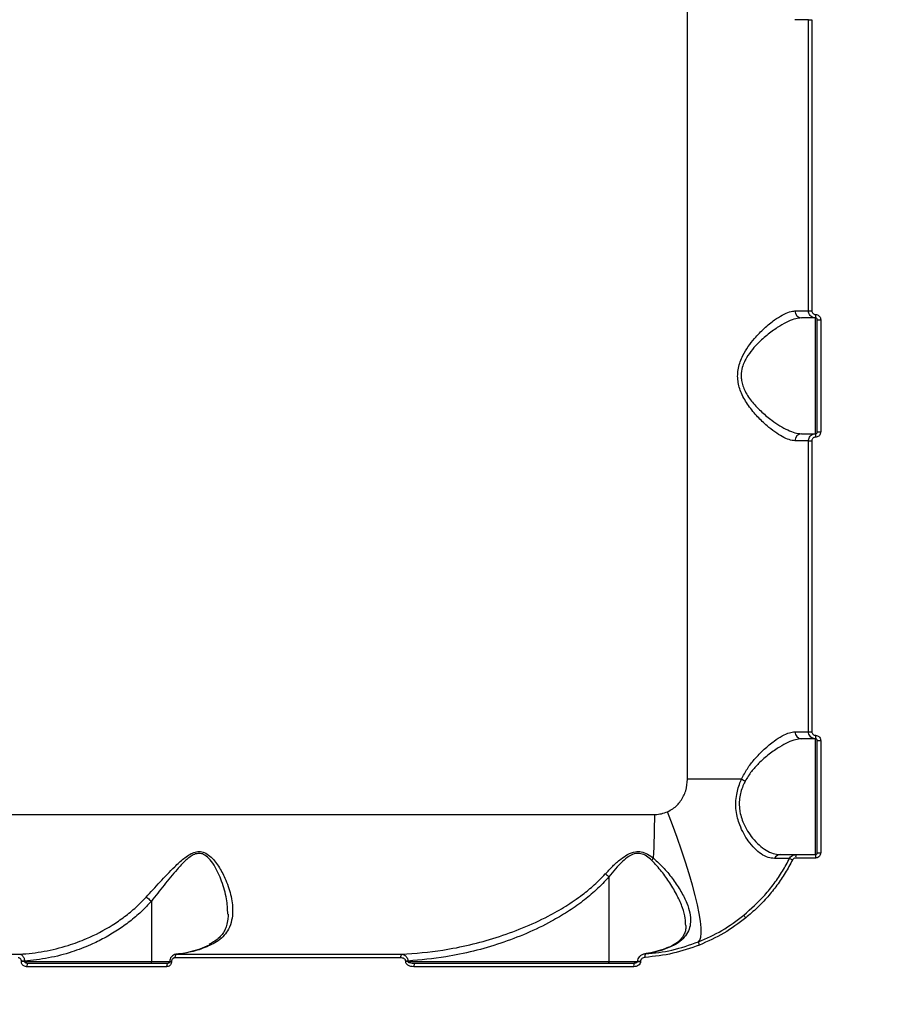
# Model space of a CAD drawing. Header units: millimetres. Extents: x -8422 to 28150, y -6982 to 5510.
# Drawn here: x -831.5 to -584, y 20 to 303.5 of the extents above; entities that cross this region are included whole.
import ezdxf

# ---------------------------------------------------------------- set-up
doc = ezdxf.new("R2010")
doc.units = ezdxf.units.MM
for name, color, linetype in [('DIKOM_ОБЪЕКТ', 7, 'Continuous'), ('DIKOM_РАЗМЕР_ЗОНА', 7, 'Continuous'), ('DIKOM_РАЗМЕР_ОБЪЕКТА', 7, 'Continuous')]:
    doc.layers.add(name, color=color, linetype=linetype)
doc.styles.add('style1', font='arial.ttf', dxfattribs={"width": 0.8})
doc.dimstyles.new('1-50', dxfattribs={"dimtxt": 300, "dimasz": 200, "dimexe": 100, "dimexo": 0, "dimgap": 100, "dimtad": 1, "dimdec": 0, "dimtxsty": 'style1', "dimcen": 0, "dimclrd": 7, "dimclre": 7, "dimadec": 1, "dimazin": 2, "dimtfac": 1, "dimtdec": 0, "dimtmove": 1, "dimatfit": 3, "dimfxl": 0, "dimlwd": 25, "dimlwe": 18, "dimarcsym": 0})

# ---------------------------------------------------------------- blocks, each defined once
blk = doc.blocks.new('*D0')
at = {"layer": 'Defpoints', "color": 0, "transparency": 16777216}
for p in [(1363.27, 4015), (-6010.96, -2710.04), (-2661.52, -2710.04)]:
    blk.add_point(p, dxfattribs=at)
at = {"layer": 'DIKOM_РАЗМЕР_ОБЪЕКТА', "color": 7, "lineweight": 18, "transparency": 16777216}
for p, q in [((1363.27, 4015), (-6110.96, 4015)), ((-2661.52, -2710.04), (-6110.96, -2710.04))]:
    blk.add_line(p, q, dxfattribs=at)
at = {"layer": 'DIKOM_РАЗМЕР_ОБЪЕКТА', "color": 7, "lineweight": 25, "transparency": 16777216}
blk.add_line((-6010.96, 3815), (-6010.96, -2510.04), dxfattribs=at)
at = {"layer": 'DIKOM_РАЗМЕР_ОБЪЕКТА', "color": 7, "transparency": 16777216}
for points in [[(-6044.3, 3815), (-5977.63, 3815), (-6010.96, 4015)], [(-6044.3, -2510.04), (-5977.63, -2510.04), (-6010.96, -2710.04)]]:
    blk.add_solid(points, dxfattribs=at)
at = {"layer": 'DIKOM_РАЗМЕР_ОБЪЕКТА', "color": 0, "transparency": 16777216, "insert": (-6264.14, 652.48), "char_height": 300, "attachment_point": 5, "rotation": 90, "style": 'style1'}
blk.add_mtext('6700', dxfattribs=at)
blk = doc.blocks.new('*D1')
at = {"layer": 'Defpoints', "color": 0, "transparency": 16777216}
for p in [(-5348.28, 1737.01), (6047.45, 1360.22), (6047.45, -3315.33)]:
    blk.add_point(p, dxfattribs=at)
at = {"layer": 'DIKOM_РАЗМЕР_ОБЪЕКТА', "color": 7, "lineweight": 18, "transparency": 16777216}
for p, q in [((-5348.28, 1737.01), (-5348.28, -3415.33)), ((6047.45, 1360.22), (6047.45, -3415.33))]:
    blk.add_line(p, q, dxfattribs=at)
at = {"layer": 'DIKOM_РАЗМЕР_ОБЪЕКТА', "color": 7, "lineweight": 25, "transparency": 16777216}
blk.add_line((-5148.28, -3315.33), (5847.45, -3315.33), dxfattribs=at)
at = {"layer": 'DIKOM_РАЗМЕР_ОБЪЕКТА', "color": 7, "transparency": 16777216}
for points in [[(-5148.28, -3282), (-5148.28, -3348.67), (-5348.28, -3315.33)], [(5847.45, -3282), (5847.45, -3348.67), (6047.45, -3315.33)]]:
    blk.add_solid(points, dxfattribs=at)
at = {"layer": 'DIKOM_РАЗМЕР_ОБЪЕКТА', "color": 0, "transparency": 16777216, "insert": (349.59, -3062.16), "char_height": 300, "attachment_point": 5, "style": 'style1'}
blk.add_mtext('11400', dxfattribs=at)
blk = doc.blocks.new('*D2')
at = {"layer": 'Defpoints', "color": 0, "transparency": 16777216}
for p in [(8043.93, 833.91), (-7345.5, 649.01), (8043.93, -5007.33)]:
    blk.add_point(p, dxfattribs=at)
at = {"layer": 'DIKOM_РАЗМЕР_ЗОНА', "color": 7, "lineweight": 18, "transparency": 16777216}
for p, q in [((8043.93, 833.91), (8043.93, -5107.33)), ((-7345.5, 649.01), (-7345.5, -5107.33))]:
    blk.add_line(p, q, dxfattribs=at)
at = {"layer": 'DIKOM_РАЗМЕР_ЗОНА', "color": 7, "lineweight": 25, "transparency": 16777216}
blk.add_line((-7145.5, -5007.33), (7843.93, -5007.33), dxfattribs=at)
at = {"layer": 'DIKOM_РАЗМЕР_ЗОНА', "color": 7, "transparency": 16777216}
for points in [[(-7145.5, -4974), (-7145.5, -5040.67), (-7345.5, -5007.33)], [(7843.93, -4974), (7843.93, -5040.67), (8043.93, -5007.33)]]:
    blk.add_solid(points, dxfattribs=at)
at = {"layer": 'DIKOM_РАЗМЕР_ЗОНА', "color": 0, "transparency": 16777216, "insert": (349.22, -4754.16), "char_height": 300, "attachment_point": 5, "style": 'style1'}
blk.add_mtext('15400', dxfattribs=at)
blk = doc.blocks.new('*D3')
at = {"layer": 'Defpoints', "color": 0, "transparency": 16777216}
for p in [(620.22, 5510), (-7971.96, -4607.49), (-3279.17, -4607.49)]:
    blk.add_point(p, dxfattribs=at)
at = {"layer": 'DIKOM_РАЗМЕР_ЗОНА', "color": 7, "lineweight": 18, "transparency": 16777216}
for p, q in [((620.22, 5510), (-8071.96, 5510)), ((-3279.17, -4607.49), (-8071.96, -4607.49))]:
    blk.add_line(p, q, dxfattribs=at)
at = {"layer": 'DIKOM_РАЗМЕР_ЗОНА', "color": 7, "lineweight": 25, "transparency": 16777216}
blk.add_line((-7971.96, 5310), (-7971.96, -4407.49), dxfattribs=at)
at = {"layer": 'DIKOM_РАЗМЕР_ЗОНА', "color": 7, "transparency": 16777216}
for points in [[(-8005.3, 5310), (-7938.63, 5310), (-7971.96, 5510)], [(-8005.3, -4407.49), (-7938.63, -4407.49), (-7971.96, -4607.49)]]:
    blk.add_solid(points, dxfattribs=at)
at = {"layer": 'DIKOM_РАЗМЕР_ЗОНА', "color": 0, "transparency": 16777216, "insert": (-8225.14, 451.25), "char_height": 300, "attachment_point": 5, "rotation": 90, "style": 'style1'}
blk.add_mtext('10100', dxfattribs=at)

msp = doc.modelspace()

# ---------------------------------------------------------------- linework, layer by layer
at = {"layer": 'DIKOM_ОБЪЕКТ', "color": 7, "linetype": 'Continuous', "lineweight": 15}
for p, q in [((-641.17, 87), (-641.17, 437)), ((-606.67, 303.5), (-610.53, 303.5)), ((-606.67, 303.5), (-605.71, 303.5)), ((-606.67, 220.5), (-606.67, 303.5)), ((-605.71, 303.5), (-605.71, 220.5)), ((-610.53, 220.5), (-606.67, 220.5)), ((-604.67, 218.5), (-608.72, 218.5)), ((-606.67, 220.5), (-605.71, 220.5)), ((-604.67, 185.5), (-604.67, 218.5)), ((-604.17, 218), (-603.2, 218)), ((-604.17, 186), (-604.17, 218)), ((-603.2, 218), (-603.2, 186)), ((-608.72, 185.5), (-604.67, 185.5)), ((-604.17, 186), (-603.2, 186)), ((-606.67, 183.5), (-610.53, 183.5)), ((-606.67, 183.5), (-605.71, 183.5)), ((-606.67, 100.5), (-606.67, 183.5)), ((-605.71, 183.5), (-605.71, 100.5)), ((-610.53, 100.5), (-606.67, 100.5)), ((-606.67, 100.5), (-605.71, 100.5)), ((-604.67, 98.5), (-608.72, 98.5)), ((-604.67, 65.5), (-604.67, 98.5)), ((-604.17, 98), (-603.2, 98)), ((-604.17, 66), (-604.17, 98)), ((-603.2, 98), (-603.2, 66)), ((-625.76, 87), (-641.17, 87)), ((-970.67, 76.95), (-650.52, 76.95)), ((-610.28, 65.5), (-604.67, 65.5)), ((-604.17, 66), (-603.2, 66)), ((-604.71, 64.5), (-610.33, 64.5)), ((-663.58, 59.11), (-663.58, 35)), ((-794.02, 52.16), (-794.02, 35)), ((-897.33, 37.06), (-831.5, 37.06)), ((-786.57, 37.12), (-787, 37.09)), ((-786.86, 37.06), (-722.68, 37.06)), ((-646.82, 38.9), (-646.84, 38.89)), ((-831.07, 35), (-831.07, 35.1)), ((-830.17, 35.1), (-831.07, 35.1)), ((-830.17, 35), (-831.07, 35)), ((-830.17, 35.1), (-830.17, 35)), ((-830.17, 35), (-794.02, 35)), ((-828.98, 34.5), (-789.21, 34.5)), ((-794.02, 35), (-788.8, 35)), ((-788.8, 35.03), (-788.8, 35)), ((-788.8, 35.03), (-788.27, 35.03)), ((-788.8, 35), (-788.27, 35)), ((-788.27, 35.03), (-788.27, 35)), ((-722.98, 36.06), (-787.3, 36.06)), ((-721.52, 35), (-721.52, 35.12)), ((-720.87, 35.12), (-721.52, 35.12)), ((-720.87, 35), (-721.52, 35)), ((-720.87, 35.12), (-720.87, 35)), ((-720.87, 35), (-663.58, 35)), ((-718.87, 34.5), (-656.35, 34.5)), ((-663.58, 35), (-655.4, 35)), ((-655.41, 35.09), (-655.41, 35)), ((-655.41, 35.09), (-654.57, 35.09)), ((-655.41, 35), (-654.57, 35)), ((-654.57, 35.09), (-654.57, 35)), ((-789.69, 33.5), (-829.55, 33.5)), ((-656.51, 33.5), (-719.18, 33.5))]:
    msp.add_line(p, q, dxfattribs=at)
at = {"layer": 'DIKOM_ОБЪЕКТ', "color": 7, "linetype": 'Continuous', "lineweight": 15, "flags": 128}
for points in [[(-638.05, 40.61), (-637.64, 41.08), (-637.37, 41.92), (-637.26, 43.12), (-637.31, 44.65), (-637.51, 46.51), (-637.86, 48.68), (-638.36, 51.13), (-639.01, 53.85), (-639.79, 56.8), (-640.71, 59.96), (-641.74, 63.3), (-642.89, 66.77), (-644.13, 70.36), (-645.47, 74.02), (-646.87, 77.71)], [(-786.86, 37.06), (-786.95, 37.03), (-787.03, 36.96), (-787.11, 36.87), (-787.17, 36.74), (-787.23, 36.59), (-787.27, 36.43), (-787.29, 36.25), (-787.3, 36.06)], [(-646.49, 38.95), (-646.74, 38.92), (-646.82, 38.9)], [(-828.98, 34.5), (-829.09, 34.48), (-829.2, 34.42), (-829.3, 34.33), (-829.39, 34.21), (-829.46, 34.06), (-829.51, 33.88), (-829.54, 33.7), (-829.55, 33.5)], [(-793.86, 34.5), (-793.89, 34.51), (-793.92, 34.54), (-793.95, 34.58), (-793.97, 34.65), (-793.99, 34.72), (-794.01, 34.81), (-794.02, 34.9), (-794.02, 35)], [(-789.21, 34.5), (-789.3, 34.48), (-789.39, 34.42), (-789.48, 34.33), (-789.55, 34.21), (-789.61, 34.06), (-789.65, 33.88), (-789.68, 33.7), (-789.69, 33.5)], [(-718.87, 34.5), (-718.93, 34.48), (-718.99, 34.42), (-719.04, 34.33), (-719.09, 34.21), (-719.13, 34.06), (-719.16, 33.88), (-719.17, 33.7), (-719.18, 33.5)], [(-663.42, 34.5), (-663.45, 34.51), (-663.48, 34.54), (-663.51, 34.58), (-663.54, 34.65), (-663.56, 34.72), (-663.57, 34.81), (-663.58, 34.9), (-663.58, 35)]]:
    msp.add_lwpolyline(points, dxfattribs=at)
at = {"layer": 'DIKOM_ОБЪЕКТ', "color": 7, "linetype": 'Continuous', "lineweight": 15}
for centre, radius, start, end in [((-608.62, 220.41), 1.91, 177.2477, 266.9517), ((-598.13, 219.25), 6.58, 177.8258, 186.5476), ((-608.62, 183.59), 1.91, 93.0474, 182.7532), ((-598.13, 184.75), 6.58, 173.4524, 182.1742), ((-608.62, 100.41), 1.91, 177.2477, 266.9517), ((-598.13, 99.25), 6.58, 177.8258, 186.5476), ((-621.81, 93.36), 7.48, 238.1479, 247.1658), ((-886.9, 76.83), 236.38, 357.0035, 0.0293), ((-614.71, 63.74), 1.76, 91.8315, 158.8598), ((-605.45, 64.75), 4.89, 171.1722, 182.9223), ((-598.13, 64.75), 6.58, 173.4524, 182.1741), ((-646.41, 60.3), 6.09, 136.7345, 144.3459), ((-607.07, 72.66), 9.65, 238.8443, 244.5007), ((-669.56, 52.99), 8.56, 45.7135, 54.5983), ((-621.96, 49.85), 3.55, 207.4553, 222.7967), ((-635.68, 40.76), 2.38, 183.7666, 207.0848), ((-721.83, 36.26), 1.16, 136.8662, 190.0325), ((-651.33, 36.52), 1.97, 160.8711, 190.2026), ((-654.84, 33.74), 1.69, 153.346, 188.3014)]:
    msp.add_arc(centre, radius, start, end, dxfattribs=at)
for points, knots in [([(-610.53, 183.5), (-611.07, 183.56), (-612.18, 183.69), (-614.15, 184.61), (-616.28, 185.96), (-618.65, 187.83), (-621.23, 190.3), (-623.8, 193.37), (-625.84, 196.79), (-626.79, 199.9), (-626.92, 202.35), (-626.7, 204.22), (-626.18, 206.06), (-625.26, 208.17), (-623.88, 210.42), (-621.8, 213.06), (-619.23, 215.67), (-616.53, 217.88), (-614.1, 219.42), (-612.12, 220.33), (-611.02, 220.45), (-610.53, 220.5)], [0, 0, 0, 0, 0.054582, 0.111031, 0.165947, 0.222013, 0.289072, 0.35796, 0.422673, 0.477404, 0.50475, 0.533099, 0.562354, 0.592382, 0.639889, 0.688585, 0.759283, 0.832059, 0.890159, 0.949867, 1, 1, 1, 1]), ([(-608.72, 218.5), (-609.24, 218.45), (-610.38, 218.35), (-612.46, 217.55), (-614.97, 216.19), (-617.82, 214.22), (-620.49, 211.93), (-622.71, 209.55), (-624.16, 207.56), (-625.14, 205.65), (-625.8, 203.72), (-625.94, 201.99), (-625.75, 200.37), (-625.42, 199.08), (-624.48, 196.89), (-622.64, 194.3), (-619.96, 191.57), (-617.28, 189.39), (-614.78, 187.7), (-612.57, 186.51), (-610.48, 185.67), (-609.31, 185.56), (-608.72, 185.5)], [0, 0, 0, 0, 0.050715, 0.109915, 0.170724, 0.242652, 0.316474, 0.363749, 0.411988, 0.440047, 0.468858, 0.5101, 0.521086, 0.546819, 0.573408, 0.636934, 0.704612, 0.774149, 0.830251, 0.88733, 0.942879, 1, 1, 1, 1]), ([(-604.67, 218.5), (-604.82, 218.51), (-605.19, 218.53), (-605.75, 218.77), (-606.26, 219.23), (-606.6, 219.83), (-606.65, 220.28), (-606.67, 220.5)], [0, 0, 0, 0, 0.141716, 0.356402, 0.57095, 0.78546, 1, 1, 1, 1]), ([(-605.71, 220.5), (-605.7, 220.39), (-605.68, 220.16), (-605.5, 219.86), (-605.25, 219.64), (-604.97, 219.52), (-604.78, 219.5), (-604.71, 219.5)], [0, 0, 0, 0, 0.214242, 0.428576, 0.643177, 0.858079, 1, 1, 1, 1]), ([(-604.71, 219.5), (-604.59, 219.49), (-604.32, 219.47), (-603.89, 219.29), (-603.51, 218.96), (-603.25, 218.51), (-603.22, 218.17), (-603.2, 218)], [0, 0, 0, 0, 0.141847, 0.356728, 0.571337, 0.785723, 1, 1, 1, 1]), ([(-604.17, 218), (-604.17, 218.06), (-604.18, 218.17), (-604.27, 218.32), (-604.4, 218.43), (-604.54, 218.49), (-604.63, 218.5), (-604.67, 218.5)], [0, 0, 0, 0, 0.213984, 0.42818, 0.64278, 0.857899, 1, 1, 1, 1]), ([(-606.67, 183.5), (-606.66, 183.65), (-606.63, 184.02), (-606.39, 184.58), (-605.94, 185.09), (-605.34, 185.43), (-604.89, 185.48), (-604.67, 185.5)], [0, 0, 0, 0, 0.140731, 0.355449, 0.570291, 0.785158, 1, 1, 1, 1]), ([(-604.71, 184.5), (-604.82, 184.49), (-605.04, 184.47), (-605.34, 184.29), (-605.57, 184.04), (-605.69, 183.76), (-605.7, 183.57), (-605.71, 183.5)], [0, 0, 0, 0, 0.215136, 0.430173, 0.644972, 0.859473, 1, 1, 1, 1]), ([(-603.2, 186), (-603.21, 185.89), (-603.23, 185.61), (-603.41, 185.19), (-603.75, 184.81), (-604.2, 184.55), (-604.54, 184.52), (-604.71, 184.5)], [0, 0, 0, 0, 0.140618, 0.355095, 0.569869, 0.784878, 1, 1, 1, 1]), ([(-604.67, 185.5), (-604.61, 185.51), (-604.5, 185.52), (-604.35, 185.6), (-604.24, 185.73), (-604.18, 185.87), (-604.17, 185.96), (-604.17, 186)], [0, 0, 0, 0, 0.215477, 0.430656, 0.645336, 0.859574, 1, 1, 1, 1]), ([(-625.76, 87), (-625.24, 88.02), (-624.19, 90.07), (-621.92, 92.92), (-619.3, 95.62), (-616.58, 97.84), (-614.16, 99.4), (-612.14, 100.33), (-611.04, 100.44), (-610.53, 100.5)], [0, 0, 0, 0, 0.128152, 0.256739, 0.426816, 0.596878, 0.73731, 0.877571, 1, 1, 1, 1]), ([(-604.67, 98.5), (-604.82, 98.51), (-605.19, 98.53), (-605.75, 98.77), (-606.26, 99.23), (-606.6, 99.83), (-606.65, 100.28), (-606.67, 100.5)], [0, 0, 0, 0, 0.141716, 0.356402, 0.57095, 0.78546, 1, 1, 1, 1]), ([(-605.71, 100.5), (-605.7, 100.39), (-605.68, 100.16), (-605.5, 99.86), (-605.25, 99.64), (-604.97, 99.52), (-604.78, 99.5), (-604.71, 99.5)], [0, 0, 0, 0, 0.214242, 0.428576, 0.643177, 0.858079, 1, 1, 1, 1]), ([(-604.71, 99.5), (-604.59, 99.49), (-604.32, 99.47), (-603.89, 99.29), (-603.51, 98.96), (-603.25, 98.51), (-603.22, 98.17), (-603.2, 98)], [0, 0, 0, 0, 0.141847, 0.356728, 0.571337, 0.785723, 1, 1, 1, 1]), ([(-608.72, 98.5), (-609.26, 98.45), (-610.41, 98.34), (-612.53, 97.52), (-615.05, 96.15), (-617.9, 94.17), (-620.63, 91.79), (-623.02, 89.25), (-624.15, 87.4), (-624.72, 86.46)], [0, 0, 0, 0, 0.12271, 0.262462, 0.406017, 0.574925, 0.748263, 0.872368, 1, 1, 1, 1]), ([(-604.17, 98), (-604.17, 98.06), (-604.18, 98.17), (-604.27, 98.32), (-604.4, 98.43), (-604.54, 98.49), (-604.63, 98.5), (-604.67, 98.5)], [0, 0, 0, 0, 0.213984, 0.42818, 0.64278, 0.857899, 1, 1, 1, 1]), ([(-646.87, 77.71), (-646.35, 77.98), (-644.9, 78.73), (-642.98, 80.73), (-641.46, 83.68), (-641.27, 85.89), (-641.17, 87)], [0, 0, 0, 0, 0.152962, 0.428371, 0.711436, 1, 1, 1, 1]), ([(-616.36, 64.38), (-616.97, 64.43), (-618.22, 64.56), (-620.13, 65.56), (-622.04, 67.14), (-623.73, 69.14), (-625.18, 71.43), (-626.22, 73.64), (-626.94, 75.89), (-627.35, 78.03), (-627.45, 80.31), (-627.15, 83.16), (-626.46, 85.41), (-625.85, 86.79), (-625.76, 87)], [0, 0, 0, 0, 0.108479, 0.220218, 0.327647, 0.438308, 0.523802, 0.611506, 0.674513, 0.739086, 0.802773, 0.868895, 0.979732, 1, 1, 1, 1]), ([(-624.72, 86.46), (-624.81, 86.26), (-625.44, 85.01), (-626.14, 83.03), (-626.46, 80.52), (-626.41, 79.11), (-626.23, 77.68), (-625.91, 76.24), (-625.15, 74.18), (-624.04, 72.11), (-622.53, 70), (-620.74, 68.12), (-618.76, 66.65), (-616.74, 65.69), (-615.43, 65.56), (-614.77, 65.5)], [0, 0, 0, 0, 0.020102, 0.128726, 0.185271, 0.244005, 0.254864, 0.316795, 0.380591, 0.46642, 0.554631, 0.663824, 0.776166, 0.886557, 1, 1, 1, 1]), ([(-650.52, 76.95), (-650.46, 76.95), (-649.82, 76.95), (-648.56, 77.08), (-647.44, 77.5), (-646.87, 77.71)], [0, 0, 0, 0, 0.046811, 0.514277, 1, 1, 1, 1]), ([(-795.52, 53.34), (-794.21, 54.78), (-791.55, 57.68), (-788, 61.46), (-785.26, 64.02), (-783.41, 65.38), (-781.92, 66.15), (-780.36, 66.46), (-778.75, 66.12), (-777.28, 65.12), (-775.97, 63.73), (-774.47, 61.62), (-772.76, 58.38), (-771.54, 54.83), (-770.94, 51.71), (-770.78, 49.23), (-771.04, 46.69), (-771.86, 44.36), (-773.2, 42.41), (-774.82, 40.92), (-776.23, 40.16), (-776.87, 39.82)], [0, 0, 0, 0, 0.091326, 0.184874, 0.239018, 0.266437, 0.294654, 0.321055, 0.347516, 0.383035, 0.418292, 0.45363, 0.526835, 0.625929, 0.677092, 0.728238, 0.790387, 0.85406, 0.904638, 0.956677, 1, 1, 1, 1]), ([(-772.22, 48.51), (-772.28, 49.95), (-772.41, 53), (-773.61, 56.98), (-774.9, 60.23), (-776.08, 62.51), (-777.48, 64.36), (-778.95, 65.57), (-780.4, 65.93), (-781.77, 65.61), (-783.02, 64.86), (-783.86, 64.15), (-785.1, 63.01), (-787.23, 60.67), (-790.43, 56.73), (-792.82, 53.68), (-794.02, 52.16)], [0, 0, 0, 0, 0.128954, 0.272152, 0.339268, 0.406422, 0.473001, 0.520165, 0.554163, 0.588079, 0.622443, 0.65703, 0.662688, 0.737902, 0.86892, 1, 1, 1, 1]), ([(-664.6, 59.96), (-663.91, 60.7), (-662.54, 62.19), (-660.43, 64.09), (-658.29, 65.59), (-656.26, 66.39), (-654.24, 66.36), (-652.45, 65.68), (-651.39, 64.89), (-650.84, 64.47)], [0, 0, 0, 0, 0.184783, 0.36925, 0.509086, 0.652215, 0.750861, 0.870212, 1, 1, 1, 1]), ([(-651.35, 63.85), (-651.84, 64.28), (-652.75, 65.1), (-654.35, 65.83), (-656.07, 65.86), (-657.22, 65.37), (-658.47, 64.61), (-659.9, 63.42), (-661.76, 61.43), (-662.98, 59.89), (-663.58, 59.11)], [0, 0, 0, 0, 0.129799, 0.245125, 0.338463, 0.455787, 0.477233, 0.617721, 0.80869, 1, 1, 1, 1]), ([(-614.77, 65.5), (-613.92, 65.5), (-612.18, 65.5), (-610.61, 65.5), (-610.39, 65.5), (-610.28, 65.5)], [0, 0, 0, 0, 0.317516, 0.653917, 1, 1, 1, 1]), ([(-612.06, 64.4), (-612.04, 64.46), (-611.9, 64.7), (-611.55, 65.09), (-610.96, 65.43), (-610.51, 65.48), (-610.28, 65.5)], [0, 0, 0, 0, 0.080656, 0.387079, 0.693569, 1, 1, 1, 1]), ([(-603.2, 66), (-603.21, 65.89), (-603.23, 65.61), (-603.41, 65.19), (-603.75, 64.81), (-604.2, 64.55), (-604.54, 64.52), (-604.71, 64.5)], [0, 0, 0, 0, 0.140618, 0.355096, 0.569871, 0.78488, 1, 1, 1, 1]), ([(-604.67, 65.5), (-604.61, 65.51), (-604.5, 65.52), (-604.35, 65.6), (-604.24, 65.73), (-604.18, 65.87), (-604.17, 65.96), (-604.17, 66)], [0, 0, 0, 0, 0.215478, 0.430658, 0.645337, 0.859612, 1, 1, 1, 1]), ([(-641.69, 45.26), (-641.7, 45.94), (-641.73, 47.55), (-642.56, 50.41), (-644.03, 53.78), (-646.09, 57.27), (-648.46, 60.72), (-650.38, 62.8), (-651.35, 63.85)], [0, 0, 0, 0, 0.122539, 0.288594, 0.47283, 0.661343, 0.829103, 1, 1, 1, 1]), ([(-650.84, 64.47), (-649.81, 63.5), (-647.72, 61.55), (-645.15, 58.29), (-642.92, 54.96), (-641.32, 51.78), (-640.4, 48.84), (-640.2, 46.34), (-640.64, 44.15), (-641.64, 42.3), (-643.28, 40.65), (-645.01, 39.59), (-646.21, 39.08), (-646.49, 38.95)], [0, 0, 0, 0, 0.102482, 0.207513, 0.319132, 0.433514, 0.532417, 0.633981, 0.717304, 0.802897, 0.886318, 0.972928, 1, 1, 1, 1]), ([(-625.11, 48.22), (-623.05, 50.06), (-619.93, 52.84), (-616.43, 57.23), (-614.04, 60.72), (-612.72, 63.19), (-612.06, 64.4)], [0, 0, 0, 0, 0.395169, 0.598675, 0.802182, 1, 1, 1, 1]), ([(-611.23, 63.95), (-611.9, 62.71), (-613.23, 60.23), (-615.62, 56.73), (-618.3, 53.4), (-621.26, 50.26), (-623.46, 48.38), (-624.57, 47.44)], [0, 0, 0, 0, 0.197681, 0.395386, 0.593089, 0.796544, 1, 1, 1, 1]), ([(-612.06, 64.4), (-612.16, 64.4), (-612.36, 64.4), (-613.76, 64.39), (-615.24, 64.38), (-616.11, 64.38), (-616.36, 64.38)], [0, 0, 0, 0, 0.336233, 0.682236, 0.908789, 1, 1, 1, 1]), ([(-610.33, 64.5), (-610.45, 64.49), (-610.67, 64.47), (-610.97, 64.29), (-611.14, 64.1), (-611.21, 63.98), (-611.23, 63.95)], [0, 0, 0, 0, 0.306724, 0.613308, 0.919466, 1, 1, 1, 1]), ([(-722.68, 37.06), (-718.75, 37.37), (-712.22, 37.88), (-703.24, 39.69), (-695.64, 41.77), (-688.15, 44.46), (-681.54, 47.5), (-675.85, 50.72), (-671.46, 53.73), (-667.68, 56.79), (-665.63, 58.9), (-664.6, 59.96)], [0, 0, 0, 0, 0.186752, 0.30973, 0.432702, 0.558512, 0.684284, 0.77401, 0.864309, 0.931893, 1, 1, 1, 1]), ([(-663.58, 59.11), (-664.75, 57.86), (-667.1, 55.35), (-671.1, 52.07), (-675.37, 49.1), (-680.67, 45.98), (-687, 42.92), (-694.46, 40.09), (-702.17, 37.87), (-710.99, 36.01), (-717.27, 35.44), (-720.87, 35.12)], [0, 0, 0, 0, 0.079268, 0.158594, 0.24059, 0.322608, 0.447233, 0.571894, 0.699862, 0.827838, 1, 1, 1, 1]), ([(-831.5, 37.06), (-829.19, 37.28), (-824.53, 37.73), (-818.18, 39.35), (-811.64, 41.76), (-806.27, 44.56), (-801.64, 47.74), (-798.39, 50.39), (-796.46, 52.38), (-795.52, 53.34)], [0, 0, 0, 0, 0.173875, 0.35014, 0.488061, 0.692276, 0.797116, 0.901939, 1, 1, 1, 1]), ([(-794.02, 52.16), (-794.97, 51.15), (-796.91, 49.09), (-800.16, 46.36), (-803.67, 43.85), (-807.41, 41.64), (-811.73, 39.52), (-817.01, 37.52), (-823.31, 35.85), (-827.88, 35.35), (-830.17, 35.1)], [0, 0, 0, 0, 0.09997, 0.20361, 0.307266, 0.413843, 0.520431, 0.660178, 0.828976, 1, 1, 1, 1]), ([(-795.52, 53.34), (-795.48, 53.32), (-795.32, 53.23), (-794.99, 53), (-794.51, 52.63), (-794.18, 52.32), (-794.02, 52.16)], [0, 0, 0, 0, 0.107456, 0.349472, 0.674736, 1, 1, 1, 1]), ([(-794.02, 52.16), (-794.02, 52.16), (-794.02, 52.16), (-794.02, 52.16), (-794.02, 52.16), (-794.02, 52.16)], [0, 0, 0, 0, 0.419695, 0.771895, 1, 1, 1, 1]), ([(-772.15, 48.53), (-772.16, 48.03), (-772.19, 46.87), (-772.53, 45.31), (-773.06, 43.88), (-773.81, 42.69), (-774.88, 41.57), (-776.12, 40.62), (-777.1, 40.11), (-777.54, 39.88)], [0, 0, 0, 0, 0.133246, 0.305595, 0.447636, 0.593801, 0.743247, 0.887245, 1, 1, 1, 1]), ([(-638.05, 40.61), (-635.78, 41.61), (-631.18, 43.65), (-627.15, 46.68), (-625.11, 48.22)], [0, 0, 0, 0, 0.494157, 1, 1, 1, 1]), ([(-624.57, 47.44), (-626.6, 45.91), (-630.72, 42.82), (-635.42, 40.73), (-637.8, 39.68)], [0, 0, 0, 0, 0.494176, 1, 1, 1, 1]), ([(-641.66, 45.26), (-641.65, 45.09), (-641.62, 44.44), (-641.84, 43.47), (-642.3, 42.36), (-642.99, 41.4), (-643.91, 40.52), (-645.07, 39.74), (-646.07, 39.19), (-646.71, 38.95), (-646.85, 38.9)], [0, 0, 0, 0, 0.062288, 0.230813, 0.406272, 0.553416, 0.692269, 0.839984, 0.966874, 1, 1, 1, 1]), ([(-776.87, 39.82), (-777.14, 39.69), (-778.85, 38.89), (-782.16, 37.71), (-785.28, 37.28), (-786.86, 37.06)], [0, 0, 0, 0, 0.084986, 0.533468, 1, 1, 1, 1]), ([(-777.4, 39.76), (-777.44, 39.74), (-778.34, 39.24), (-780.19, 38.53), (-782.96, 37.68), (-785.1, 37.23), (-786.31, 37.14), (-786.57, 37.12)], [0, 0, 0, 0, 0.011441, 0.310364, 0.611977, 0.91582, 1, 1, 1, 1]), ([(-776.87, 39.82), (-776.89, 39.82), (-777.05, 39.85), (-777.24, 39.85), (-777.37, 39.76), (-777.39, 39.74)], [0, 0, 0, 0, 0.103657, 0.836667, 1, 1, 1, 1]), ([(-653.2, 37.17), (-650.64, 37.44), (-645.47, 37.99), (-640.55, 39.73), (-638.05, 40.61)], [0, 0, 0, 0, 0.493846, 1, 1, 1, 1]), ([(-831.5, 37.06), (-831.48, 37.06), (-831.3, 37.05), (-831, 36.93), (-830.65, 36.6), (-830.4, 36.17), (-830.22, 35.66), (-830.19, 35.29), (-830.17, 35.1)], [0, 0, 0, 0, 0.039133, 0.268316, 0.466394, 0.643633, 0.819933, 1, 1, 1, 1]), ([(-786.98, 37.05), (-786.99, 37.05), (-787.25, 37.06), (-787.74, 36.87), (-788.33, 36.41), (-788.73, 35.76), (-788.77, 35.26), (-788.78, 35.03)], [0, 0, 0, 0, 0.015532, 0.261285, 0.513929, 0.770993, 1, 1, 1, 1]), ([(-722.68, 37.06), (-722.45, 37.02), (-721.99, 36.96), (-721.44, 36.54), (-721.1, 36.06), (-720.92, 35.59), (-720.89, 35.28), (-720.87, 35.12)], [0, 0, 0, 0, 0.270463, 0.533539, 0.718147, 0.855283, 1, 1, 1, 1]), ([(-653.35, 37.15), (-653.39, 37.14), (-653.74, 37.13), (-654.32, 36.88), (-654.96, 36.38), (-655.31, 35.77), (-655.45, 35.31), (-655.41, 35.1), (-655.41, 35.09)], [0, 0, 0, 0, 0.037459, 0.33209, 0.575112, 0.792394, 0.996421, 1, 1, 1, 1]), ([(-646.84, 38.95), (-647.05, 38.86), (-648.16, 38.4), (-650.21, 37.79), (-652.18, 37.33), (-653.23, 37.23), (-653.36, 37.21)], [0, 0, 0, 0, 0.101123, 0.522003, 0.944154, 1, 1, 1, 1]), ([(-637.8, 39.68), (-640.28, 38.8), (-645.31, 37.02), (-650.6, 36.46), (-653.28, 36.17)], [0, 0, 0, 0, 0.493842, 1, 1, 1, 1]), ([(-646.49, 38.95), (-647.47, 38.59), (-649.67, 37.76), (-651.94, 37.38), (-653.2, 37.17)], [0, 0, 0, 0, 0.445113, 1, 1, 1, 1]), ([(-831.07, 35.1), (-831.08, 35.2), (-831.1, 35.39), (-831.22, 35.64), (-831.41, 35.85), (-831.67, 36.01), (-831.89, 36.06), (-832.02, 36.06), (-832.04, 36.06)], [0, 0, 0, 0, 0.167322, 0.334447, 0.509135, 0.713063, 0.957733, 1, 1, 1, 1]), ([(-829.55, 33.5), (-829.58, 33.5), (-829.79, 33.5), (-830.14, 33.59), (-830.56, 33.84), (-830.85, 34.17), (-831.04, 34.56), (-831.06, 34.85), (-831.07, 35)], [0, 0, 0, 0, 0.03924, 0.287238, 0.4952, 0.670999, 0.835302, 1, 1, 1, 1]), ([(-830.17, 35), (-830.17, 34.97), (-830.17, 34.92), (-830.11, 34.82), (-829.98, 34.71), (-829.75, 34.61), (-829.43, 34.53), (-829.16, 34.5), (-829, 34.5), (-828.98, 34.5)], [0, 0, 0, 0, 0.055265, 0.109797, 0.243663, 0.417562, 0.651782, 0.951855, 1, 1, 1, 1]), ([(-788.27, 35), (-788.28, 34.92), (-788.29, 34.68), (-788.42, 34.26), (-788.74, 33.84), (-789.19, 33.56), (-789.52, 33.52), (-789.69, 33.5)], [0, 0, 0, 0, 0.093154, 0.303902, 0.530227, 0.765191, 1, 1, 1, 1]), ([(-788.8, 35), (-788.8, 34.98), (-788.8, 34.91), (-788.83, 34.79), (-788.89, 34.68), (-788.98, 34.58), (-789.1, 34.51), (-789.17, 34.51), (-789.21, 34.51)], [0, 0, 0, 0, 0.067589, 0.185551, 0.324179, 0.501609, 0.745865, 1, 1, 1, 1]), ([(-787.3, 36.06), (-787.42, 36.05), (-787.65, 36.02), (-787.95, 35.82), (-788.17, 35.54), (-788.26, 35.25), (-788.27, 35.08), (-788.27, 35.03)], [0, 0, 0, 0, 0.233664, 0.467311, 0.695563, 0.908703, 1, 1, 1, 1]), ([(-721.52, 35.12), (-721.53, 35.2), (-721.55, 35.36), (-721.69, 35.6), (-721.97, 35.84), (-722.43, 36.02), (-722.79, 36.05), (-722.98, 36.06)], [0, 0, 0, 0, 0.120609, 0.240648, 0.416863, 0.69498, 1, 1, 1, 1]), ([(-719.18, 33.5), (-719.48, 33.52), (-720.07, 33.56), (-720.8, 33.87), (-721.25, 34.26), (-721.48, 34.63), (-721.51, 34.88), (-721.52, 35)], [0, 0, 0, 0, 0.304741, 0.587642, 0.766474, 0.882865, 1, 1, 1, 1]), ([(-720.87, 35), (-720.87, 34.98), (-720.87, 34.94), (-720.82, 34.88), (-720.68, 34.77), (-720.03, 34.54), (-719.39, 34.52), (-718.87, 34.5)], [0, 0, 0, 0, 0.02395, 0.053475, 0.107092, 0.279445, 1, 1, 1, 1]), ([(-654.57, 35), (-654.58, 34.89), (-654.6, 34.64), (-654.8, 34.25), (-655.19, 33.86), (-655.79, 33.56), (-656.26, 33.52), (-656.51, 33.5)], [0, 0, 0, 0, 0.120572, 0.278359, 0.470578, 0.720823, 1, 1, 1, 1]), ([(-655.43, 35.06), (-655.42, 35.04), (-655.41, 35.01), (-655.42, 34.96), (-655.44, 34.89), (-655.52, 34.78), (-655.72, 34.63), (-656.01, 34.52), (-656.25, 34.52), (-656.35, 34.52)], [0, 0, 0, 0, 0.04133, 0.075976, 0.121188, 0.224784, 0.421759, 0.731743, 1, 1, 1, 1]), ([(-653.28, 36.17), (-653.44, 36.15), (-653.77, 36.1), (-654.17, 35.87), (-654.43, 35.58), (-654.56, 35.32), (-654.57, 35.16), (-654.57, 35.09)], [0, 0, 0, 0, 0.273453, 0.539301, 0.738649, 0.89891, 1, 1, 1, 1])]:
    msp.add_open_spline(points, degree=3, knots=knots, dxfattribs=at)

# ---------------------------------------------------------------- dimensions: what is measured, and where the dimension line sits
at = {"layer": 'DIKOM_РАЗМЕР_ЗОНА'}
dim = msp.add_linear_dim(base=(-7971.96, -4607.49), p1=(620.22, 5510), p2=(-3279.17, -4607.49), angle=90, text='10100', dimstyle='1-50', override={"dimscale": 1, "dimtix": 0, "dimtofl": 1, "dimtmove": 1, "dimatfit": 3}, dxfattribs=at)
dim.commit()
dim.dimension.update_dxf_attribs({"geometry": '*D3', "text_midpoint": (-8225.14, 451.25)})
dim = msp.add_linear_dim(base=(8043.93, -5007.33), p1=(-7345.5, 649.01), p2=(8043.93, 833.91), text='15400', dimstyle='1-50', override={"dimscale": 1, "dimtix": 0, "dimtofl": 1, "dimtmove": 1, "dimatfit": 3}, dxfattribs=at)
dim.commit()
dim.dimension.update_dxf_attribs({"geometry": '*D2', "text_midpoint": (349.22, -4754.16)})
at = {"layer": 'DIKOM_РАЗМЕР_ОБЪЕКТА'}
dim = msp.add_linear_dim(base=(-6010.96, -2710.04), p1=(1363.27, 4015), p2=(-2661.52, -2710.04), angle=90, text='6700', dimstyle='1-50', override={"dimscale": 1, "dimtix": 0, "dimtofl": 1, "dimtmove": 1, "dimatfit": 3}, dxfattribs=at)
dim.commit()
dim.dimension.update_dxf_attribs({"geometry": '*D0', "text_midpoint": (-6264.14, 652.48)})
dim = msp.add_linear_dim(base=(6047.45, -3315.33), p1=(-5348.28, 1737.01), p2=(6047.45, 1360.22), text='11400', dimstyle='1-50', override={"dimscale": 1, "dimtix": 0, "dimtofl": 1, "dimtmove": 1, "dimatfit": 3}, dxfattribs=at)
dim.commit()
dim.dimension.update_dxf_attribs({"geometry": '*D1', "text_midpoint": (349.59, -3062.16)})

doc.saveas('drawing.dxf')
